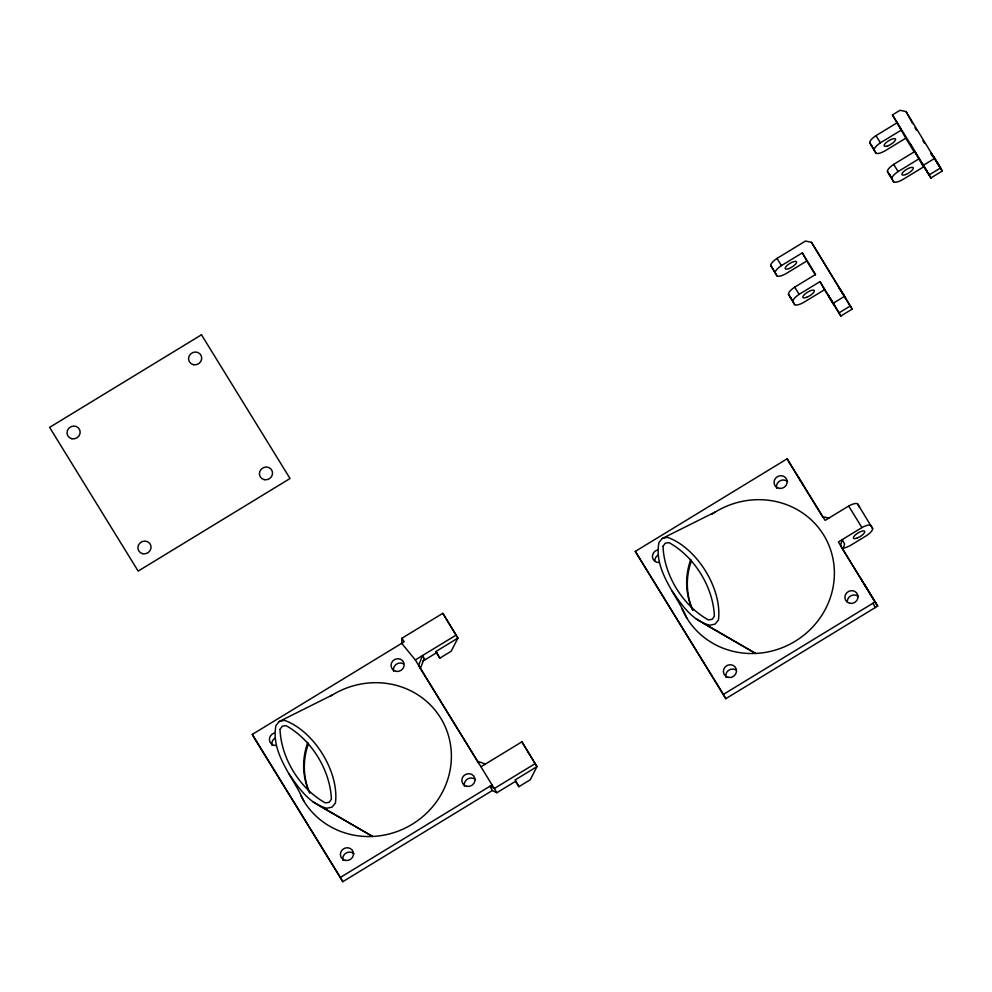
<?xml version="1.0" encoding="UTF-8"?>
<svg xmlns="http://www.w3.org/2000/svg" width="992" height="992" viewBox="0 0 992 992"><rect width="100%" height="100%" fill="white"/><g stroke="black" fill="none" stroke-linecap="round" stroke-linejoin="round"><path stroke-width="1.49" d="M435.872 651.781L439.816 658.167L451.199 651.223L457.907 638.092L442.829 613.304L401.946 638.228L401.698 643.324L415.326 659.94L496.868 792.72L515.815 781.163M424.254 658.614L420.348 668.41L418.649 665.334L422.555 655.538L424.936 659.841M332.432 694.933L279.298 721.469L275.95 725.512C270.543 753.622 293.607 777.257 303.936 801.276M715.43 511.922L662.296 538.445L658.948 542.5C653.542 570.598 676.606 594.245 686.935 618.264M896.867 122.103L905.758 138.21L884.876 150.933A10.007 3.15 -31.6 0 1 875.924 153.115L874.163 149.916A10.007 3.15 -31.6 0 1 880.4 142.823L901.282 130.101L892.44 114.923L900.042 110.298L906.043 111.575L942.4 171.207L939.238 166.272M875.924 153.115L869.736 142.724A10.007 3.15 -31.6 0 1 875.973 135.644L896.855 122.909M914.587 150.858L923.465 166.954L902.584 179.676A10.007 3.15 -31.6 0 1 893.631 181.858L887.443 171.467A10.007 3.15 -31.6 0 1 893.68 164.387L914.562 151.652L910.148 143.666M893.631 181.858L891.87 178.659A10.007 3.15 -31.6 0 1 898.107 171.566L918.989 158.844M892.44 114.923L923.44 165.23L934.824 158.286M776.947 275.888L775.186 272.688A10.007 3.15 -31.6 0 1 781.423 265.608L802.305 252.873L806.781 260.983L785.9 273.718A10.007 3.15 -31.6 0 1 776.947 275.888L770.759 265.509A10.007 3.15 -31.6 0 1 776.996 258.416L805.467 241.056L811.481 242.333L852.326 309.281L851.719 308.413M914.562 151.652L931.004 178.151L929.219 174.865L940.614 167.921L937.725 163.048M930.918 177.94L942.313 170.996M794.654 304.631L792.893 301.432A10.007 3.15 -31.6 0 1 799.13 294.351L820.012 281.616L824.488 289.726L803.607 302.461A10.007 3.15 -31.6 0 1 794.654 304.631L788.466 294.252A10.007 3.15 -31.6 0 1 794.704 287.159L815.585 274.424L802.305 252.873M820.012 281.616L833.292 303.18L844.688 296.236M824.488 289.726L840.881 316.163L839.083 312.815L850.466 305.871M840.844 316.014L852.24 309.07M496.868 792.72L492.305 790.55L342.773 881.702L254.659 738.705L252.29 734.402L404.166 641.824L401.946 638.228M415.326 659.94L456.221 635.029M422.53 661.317L436.753 652.637M872.65 528.624L870.889 525.425A10.007 3.15 -31.6 0 0 861.936 527.595L838.389 541.954L877.647 606.1L725.772 698.69L635.289 551.391L787.164 458.8L825.108 520.391L848.656 506.044A10.007 3.15 -31.6 0 1 857.596 503.874L872.65 528.624A10.007 3.15 -31.6 0 1 866.413 535.705L850.466 545.426A10.007 3.15 -31.6 0 1 842.791 548.018M481.108 766.692L521.891 741.83L536.97 766.618L530.261 779.749L518.878 786.693L515.728 781.584M342.773 881.702L340.405 877.412L492.28 784.821M535.283 763.542L494.487 788.417L489.936 786.247L492.305 790.55M725.772 698.69L723.404 694.388L875.279 601.809M662.296 538.445L667.442 537.317C696.905 547.745 722.449 589.025 718.419 620.05L715.071 624.104L709.925 625.233C692.639 621.178 681.789 605.046 672.278 591.269M279.298 721.469L284.444 720.341C313.906 730.769 339.45 772.049 335.42 803.074L332.072 807.116L326.926 808.244C309.64 804.202 298.79 788.057 289.28 774.293M822.901 516.795L828.903 518.072M477.784 761.31L485.386 764.088M703.34 623.36L755.619 653.443L695.739 618.624M320.342 806.384L372.62 836.454L312.74 801.648M940.466 167.896L937.118 162.601M851.421 307.942L811.481 242.333M931.19 153.202L938.432 164.957M914.934 127.67L916.534 130.262M922.907 140.604L924.494 143.195M930.868 153.537L932.468 156.128M905.758 138.21L914.351 152.16M875.973 135.644L880.4 142.823M893.68 164.387L898.107 171.566M869.736 142.724L874.163 149.916M887.443 171.467L891.87 178.659M806.781 260.983L815.374 274.933M776.996 258.416L781.423 265.608M794.704 287.159L799.13 294.351M770.759 265.509L775.186 272.688M788.466 294.252L792.893 301.432M848.656 506.044L861.936 527.595M789.31 462.743L822.889 517.241M635.289 551.391L723.404 694.388M420.137 668.199L478.541 762.972M252.29 734.402L340.405 877.412M923.44 165.23L929.082 174.84L922.138 163.469L927.235 171.666M833.292 303.18L839.083 312.815M937.775 163.308L933.608 156.624L936.225 161.113M927.842 172.509L928.264 173.228M845.444 297.823L839.021 287.42L845.816 298.493M928.636 173.86L929.219 174.865M931.128 153.252L933.36 157.306M906.043 111.575L912.714 123.64M857.596 503.874L859.37 507.061A10.007 3.15 -31.6 0 1 859.382 507.47M866.475 587.983L864.106 583.68L877.647 606.1L842.977 549.841L844.564 543.938L842.196 539.636L840.608 545.538L842.382 548.774M860.783 578.286L863.152 582.589M872.935 603.235L875.304 607.538M801.648 482.323L803.346 485.386M798.324 476.929L800.705 481.232M787.164 458.8L789.533 463.103M521.891 741.83L536.97 766.618L515.146 779.935L518.878 786.693M442.829 613.304L457.907 638.092L436.083 651.409L439.816 658.167M276.086 745.55A6.671 6.324 -28.9 0 1 274.325 733.038M272.068 745.414A6.671 6.324 -28.9 0 1 275.119 738.06M342.972 860.399A6.671 6.324 -28.9 0 1 353.97 853.69M464.467 786.321A6.671 6.324 -28.9 0 1 475.466 779.625M393.626 671.348A6.671 6.324 -28.9 0 1 403.26 663.685M329.927 696.533A80.054 75.962 -28.9 0 1 440.708 718.084A80.054 75.962 -28.9 0 1 409.287 825.952A80.054 75.962 -28.9 0 1 300.96 795.956M309.12 791.901A71.151 67.518 -28.9 0 1 307.793 742.462M309.802 793.129A71.151 67.518 -28.9 0 1 308.462 743.69M711.686 514.352A80.054 75.962 -28.9 0 1 824.005 535.568A80.054 75.962 -28.9 0 1 789.868 644.23A80.054 75.962 -28.9 0 1 682.012 608.753M692.738 610.229A71.151 67.518 -28.9 0 1 690.792 559.451M692.8 610.105A71.151 67.518 -28.9 0 1 691.461 560.678M847.23 601.66A6.671 6.324 -28.9 0 1 858.464 596.601M654.844 560.74A6.671 6.324 -28.9 0 1 658.118 555.049M725.97 677.375A6.671 6.324 -28.9 0 1 735.605 669.712M776.624 488.337A6.671 6.324 -28.9 0 1 787.623 481.628M659.085 562.538A6.671 6.324 -28.9 0 1 657.324 550.027M773.276 269.055A10.007 3.15 -31.6 0 1 772.52 268.696M790.984 297.798A10.007 3.15 -31.6 0 1 790.227 297.439M872.253 146.283A10.007 3.15 -31.6 0 1 871.497 145.923M890.494 175.088A10.007 3.15 -31.6 0 1 889.204 174.666M280.017 729.356C281.096 758.334 299.968 788.876 325.339 802.9L329.158 802.354L331.378 799.217C330.311 770.238 311.426 739.697 286.068 725.673L282.249 726.218L280.017 729.356M663.016 546.332C664.094 575.31 682.967 605.852 708.338 619.876L712.157 619.33L714.376 616.193C713.31 587.214 694.425 556.673 669.067 542.649L665.235 543.194L663.016 546.332M201.475 334.8L49.6 427.378L138.161 571.094L290.024 478.516L201.475 334.8M827.725 294.45L834.582 305.722L827.725 294.45M142.811 553.734A6.671 6.324 -28.9 0 0 150.846 545.513A6.671 6.324 -28.9 0 0 139.81 543.157A6.671 6.324 -28.9 0 0 142.811 553.734M193.465 364.696A6.671 6.324 -28.9 0 0 201.5 356.463A6.671 6.324 -28.9 0 0 190.464 354.119A6.671 6.324 -28.9 0 0 193.465 364.696M71.908 438.749A6.671 6.324 -28.9 0 0 79.955 430.528A6.671 6.324 -28.9 0 0 68.907 428.172A6.671 6.324 -28.9 0 0 71.908 438.749M264.306 479.669A6.671 6.324 -28.9 0 0 272.341 471.448A6.671 6.324 -28.9 0 0 261.305 469.092A6.671 6.324 -28.9 0 0 264.306 479.669M345.278 860.399A6.671 6.324 -28.9 0 0 353.313 852.178A6.671 6.324 -28.9 0 0 342.277 849.822A6.671 6.324 -28.9 0 0 345.278 860.399M466.773 786.334A6.671 6.324 -28.9 0 0 474.808 778.112A6.671 6.324 -28.9 0 0 463.772 775.756A6.671 6.324 -28.9 0 0 466.773 786.334M395.932 671.361A6.671 6.324 -28.9 0 0 403.967 663.127A6.671 6.324 -28.9 0 0 392.931 660.784A6.671 6.324 -28.9 0 0 395.932 671.361M778.931 488.337A6.671 6.324 -28.9 0 0 786.966 480.116A6.671 6.324 -28.9 0 0 775.93 477.772A6.671 6.324 -28.9 0 0 778.931 488.337M728.277 677.387A6.671 6.324 -28.9 0 0 736.312 669.154A6.671 6.324 -28.9 0 0 725.276 666.81A6.671 6.324 -28.9 0 0 728.277 677.387M849.772 603.322A6.671 6.324 -28.9 0 0 857.807 595.088A6.671 6.324 -28.9 0 0 846.771 592.745A6.671 6.324 -28.9 0 0 849.772 603.322M857.076 538.11A6.671 2.108 -31.6 0 0 864.739 531.303A6.671 2.108 -31.6 0 0 855.315 534.924A6.671 2.108 -31.6 0 0 857.076 538.11M788.9 268.596A6.671 2.108 -31.6 0 0 796.564 261.789A6.671 2.108 -31.6 0 0 787.14 265.397A6.671 2.108 -31.6 0 0 788.9 268.596M806.62 297.34A6.671 2.108 -31.6 0 0 814.283 290.532A6.671 2.108 -31.6 0 0 804.859 294.14A6.671 2.108 -31.6 0 0 806.62 297.34M887.89 145.812A6.671 2.108 -31.6 0 0 895.54 139.016A6.671 2.108 -31.6 0 0 886.116 142.625A6.671 2.108 -31.6 0 0 887.89 145.812M905.597 174.555A6.671 2.108 -31.6 0 0 913.26 167.76A6.671 2.108 -31.6 0 0 903.836 171.368A6.671 2.108 -31.6 0 0 905.597 174.555"/></g></svg>
